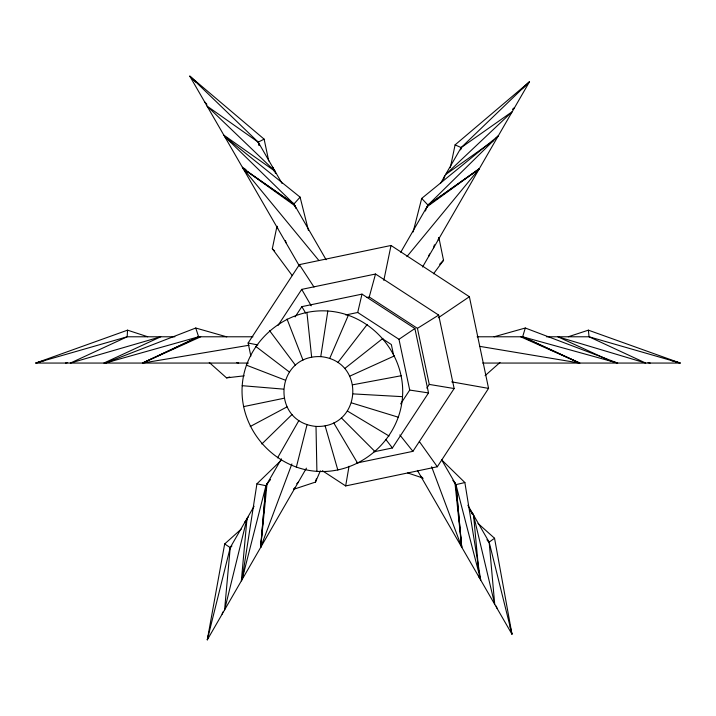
<?xml version="1.0" encoding="UTF-8"?>
<svg xmlns="http://www.w3.org/2000/svg" width="716" height="716" viewBox="0 0 716 716"><rect width="100%" height="100%" fill="white"/><g stroke="black" fill="none" stroke-linecap="round" stroke-linejoin="round"><path stroke-width="1.07" d="M147.675 336.744L127.538 330.166L127.18 336.78L70.383 363.057L160.751 336.78L103.901 363.057L114.542 359.969M291.886 463.932L260.687 547.364L265.94 485.725L281.451 458.858M260.615 547.498L265.94 485.725L267.444 484.079M248.461 516.836L247.011 518.509L241.337 580.882L243.717 571.198M260.687 547.364L267.005 483.882L270.55 479.568M256.919 483.819L265.94 485.725L242.017 579.709L256.919 483.819L280.869 460.621M320.759 356.622C366.431 360.989 361.857 428.311 316.007 426.414C270.335 422.055 274.908 354.733 320.759 356.622L327.83 311.012C371.013 313.921 405.516 353.498 402.526 396.673C399.635 439.848 360.076 474.368 316.902 471.352C273.718 468.452 239.216 428.866 242.214 385.691C245.096 342.517 284.664 308.005 327.83 311.012M250.86 356.103L248.121 343.009L299.369 264.634L391.017 245.472L469.383 296.728L488.563 388.394L437.315 466.76L345.667 485.931L349.023 466.277M241.274 529.07L224.672 543.963L207.291 639.862L306.421 468.148M292.244 275.588L272.313 248.729L276.788 227.133M383.821 280.377L391.017 245.472M450.328 167.669L455.09 144.874L529.491 81.794L422.556 267.005M345.783 314.959L357.705 312.48L362.001 294.133L414.895 328.519L428.526 392.932L392.404 447.965L373.815 451.832M242.017 579.709L243.055 575.413M247.011 518.509L224.582 609.907L230.221 547.588L254.082 506.257M438.21 239.896L438.729 237.748M208.642 634.466L207.291 639.862L230.221 547.588L231.751 545.968M296.343 467.199L307.057 424.615M413.132 231.984L421.697 198.413L498.202 135.986L427.962 205.098L400.736 252.247M293.497 489.35L315.488 482.083L316.329 478.888M367.075 297.453L369.241 296.997L375.524 274.022L438.666 315.094L454.15 388.546L412.908 451.34L356.47 463.091M433.529 248.005L434.406 244.8M460.576 149.725L461.167 147.585L529.491 81.794L522.277 88.775M428.848 256.113L429.475 253.983M460.531 149.716L461.167 147.585L512.235 111.669L445.558 174.614L489.699 143.325M479.604 346.338L579.638 363.057L522.644 336.78L525.302 328.017L617.622 363.057L522.644 336.78L477.133 336.78M222.13 614.158L222.783 612.028M427.273 207.219L427.962 205.098L479.281 168.752M425.385 210.996L426.969 206.817L479.21 168.878L406.912 256.614M443.499 179.063L444.779 175.966L443.499 179.054M329.709 358.43L348.388 315.165M315.488 482.083L320.356 470.833M277.557 457.864L298.876 420.552M440.412 183.529L461.167 147.585L455.09 144.874M278.068 325.395L301.722 289.38L375.524 274.022M295.108 316.911L301.839 306.654L362.001 294.133M400.62 403.922L409.713 390.068L398.973 339.303L357.705 312.48M426.834 388.108L429.26 384.42L417.437 328.358L369.241 296.997M433.529 273.772L443.526 260.32L438.872 237.551M337.889 362.493L367.174 324.5M326.111 259.738L293.936 203.997L224.502 136.291L300.094 197.142L293.936 203.997L294.607 206.127M512.978 109.432L514.482 107.785L512.719 109.118M267.005 483.882L268.5 482.253M231.787 546.004L230.221 547.588L224.672 543.963M439.624 264.276L443.526 260.32M261.823 443.992L292.03 414.51M495.794 138.304L498.202 135.986M296.684 483.774L298.295 482.226M293.56 489.1L295.198 487.596M485.09 375.667L500.001 362.466M344.736 368.534L382.908 338.373M478.011 523.45L494.541 538.244L489.153 542.137L494.729 604.331L473.553 515.108L471.37 512.593M491.507 142.054L493.306 140.775M479.21 168.878L427.962 205.098L421.697 198.413M398.973 339.303L414.895 328.519M438.299 317.77L469.383 296.728M417.437 328.358L438.666 315.094M250.224 426.512L286.973 406.903M268.733 160.966L264.123 139.146L258.216 142.144L207.067 106.093L275.007 171.214L275.732 173.317M249.123 345.237L142.6 363.057L198.609 336.78L252.963 336.78M142.448 363.057L198.609 336.78L195.745 328.017L105.252 363.057L198.609 336.78M142.6 363.057L200.731 336.78M349.784 376.142L394.516 355.852M127.538 330.166L35.8 363.057L248.407 363.057M568.352 336.744L588.373 330.166L680.2 363.057L482.673 363.057M105.252 363.057L110.559 361.49M45.421 360.309L35.8 363.057L127.18 336.78L174.901 336.78M494.103 336.78L525.302 328.017M209.251 362.466L226.533 377.869L229.729 377.001M441.566 459.717L455.949 484.625L480.687 580.014L464.872 482.548L455.949 484.625L454.454 482.969M65.478 363.057L67.653 362.556M243.53 406.634L284.064 398.248M352.702 384.796L401.202 375.739M226.533 377.869L244.254 375.828M546.469 336.78L589.053 336.78L680.2 363.057L670.552 360.309M353.274 393.907L402.526 396.673M242.214 385.691L283.491 389.128M409.713 390.068L428.526 392.932M429.26 384.42L454.15 388.546M451.707 381.861L488.563 388.394M248.121 343.009L257.841 344.96M648.007 362.582L650.191 363.057M236.459 362.547L238.625 363.057M195.745 328.017L226.748 336.851M610.13 360.891L617.622 363.057M351.466 402.857L398.373 417.231M407.69 472.945L422.386 477.858M246.358 365.133L285.299 380.178M520.666 336.78L579.638 363.057M608.018 359.826L557.845 336.78L645.698 363.057L589.053 336.78L588.373 330.166M522.644 336.78L579.781 363.057M347.412 411.038L389.056 436.017M382.979 339.098L391.348 344.539L393.612 355.226M322.343 470.68L345.667 485.931M242.366 167.231L246.027 169.674M318.951 260.57L243.18 168.636L293.936 203.997L243.1 168.502M243.18 168.636L294.992 205.841L295.78 207.935M255.684 346.347L289.353 372.007M264.123 139.146L189.776 76.138L299.53 266.245M471.889 513.64L473.553 515.108L478.476 567.886M224.502 136.291L230.91 142.386M231.017 142.019L223.822 135.118L275.007 171.214L275.436 173.388M420.695 476.104L423.093 478.395M196.166 82.331L189.776 76.138L258.216 142.144L282.077 183.466M441.683 459.905L464.872 482.548M272.313 248.729L274.667 251.056M341.371 417.884L375.184 451.751M487.596 540.562L489.153 542.137L511.976 634.206L417.41 470.421M486.871 539.721L489.153 542.137L467.861 505.254M204.615 101.842L206.888 104.294M453.461 481.259L454.964 482.915L461.695 547.122L431.623 466.743M452.843 480.32L454.964 482.915M399.841 434.952L412.908 451.34M385.835 439.436L392.404 447.965M269.556 330.613L295.395 365.16M419.352 441.548L437.315 466.76M299.369 264.634L314.011 287.062M301.839 306.654L305.651 313.044M333.763 422.941L357.714 463.359M301.722 289.38L311.227 305.822M287.026 319.014L302.993 360.103M496.286 606.094L496.967 608.215M294.992 205.841L295.663 207.953M259.174 145.33L258.216 142.144L259.103 145.348M325.118 425.85L337.836 470.045M285.988 242.778L285.523 240.603M510.069 626.634L511.976 634.206L494.541 538.244M300.094 197.142L308.48 230.561M479.344 574.608L480.687 580.014M478.879 575.619L479.398 577.776L479.192 575.583M277.199 226.238L277.683 228.404M306.904 312.328L311.648 357.195M478.682 570.088L478.888 572.281M461.766 547.248L455.949 484.625L461.695 547.122M316.007 426.414L316.902 471.352M246.707 519.914L244.666 522.582L246.698 519.923M472.775 513.766L470.054 510.222L472.775 513.766M274.371 171.276L272.653 167.15L274.362 171.267"/></g></svg>
